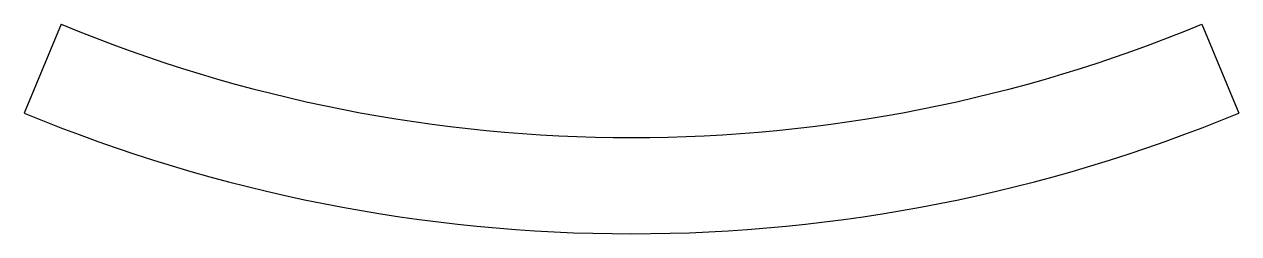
# Model space of a CAD drawing. Header units: millimetres. Extents: x 524 to 1281, y 118 to 249.
import ezdxf

# ---------------------------------------------------------------- set-up
doc = ezdxf.new("R2010")
doc.units = ezdxf.units.MM

msp = doc.modelspace()

# ---------------------------------------------------------------- linework, layer by layer
for p, q in [((547.44, 249.17), (524.48, 193.73)), ((1258.47, 249.17), (1281.43, 193.73))]:
    msp.add_line(p, q)
for radius in [929, 989]:
    msp.add_arc((902.95, 1107.45), radius, 247.5, 292.5)

doc.saveas('drawing.dxf')
